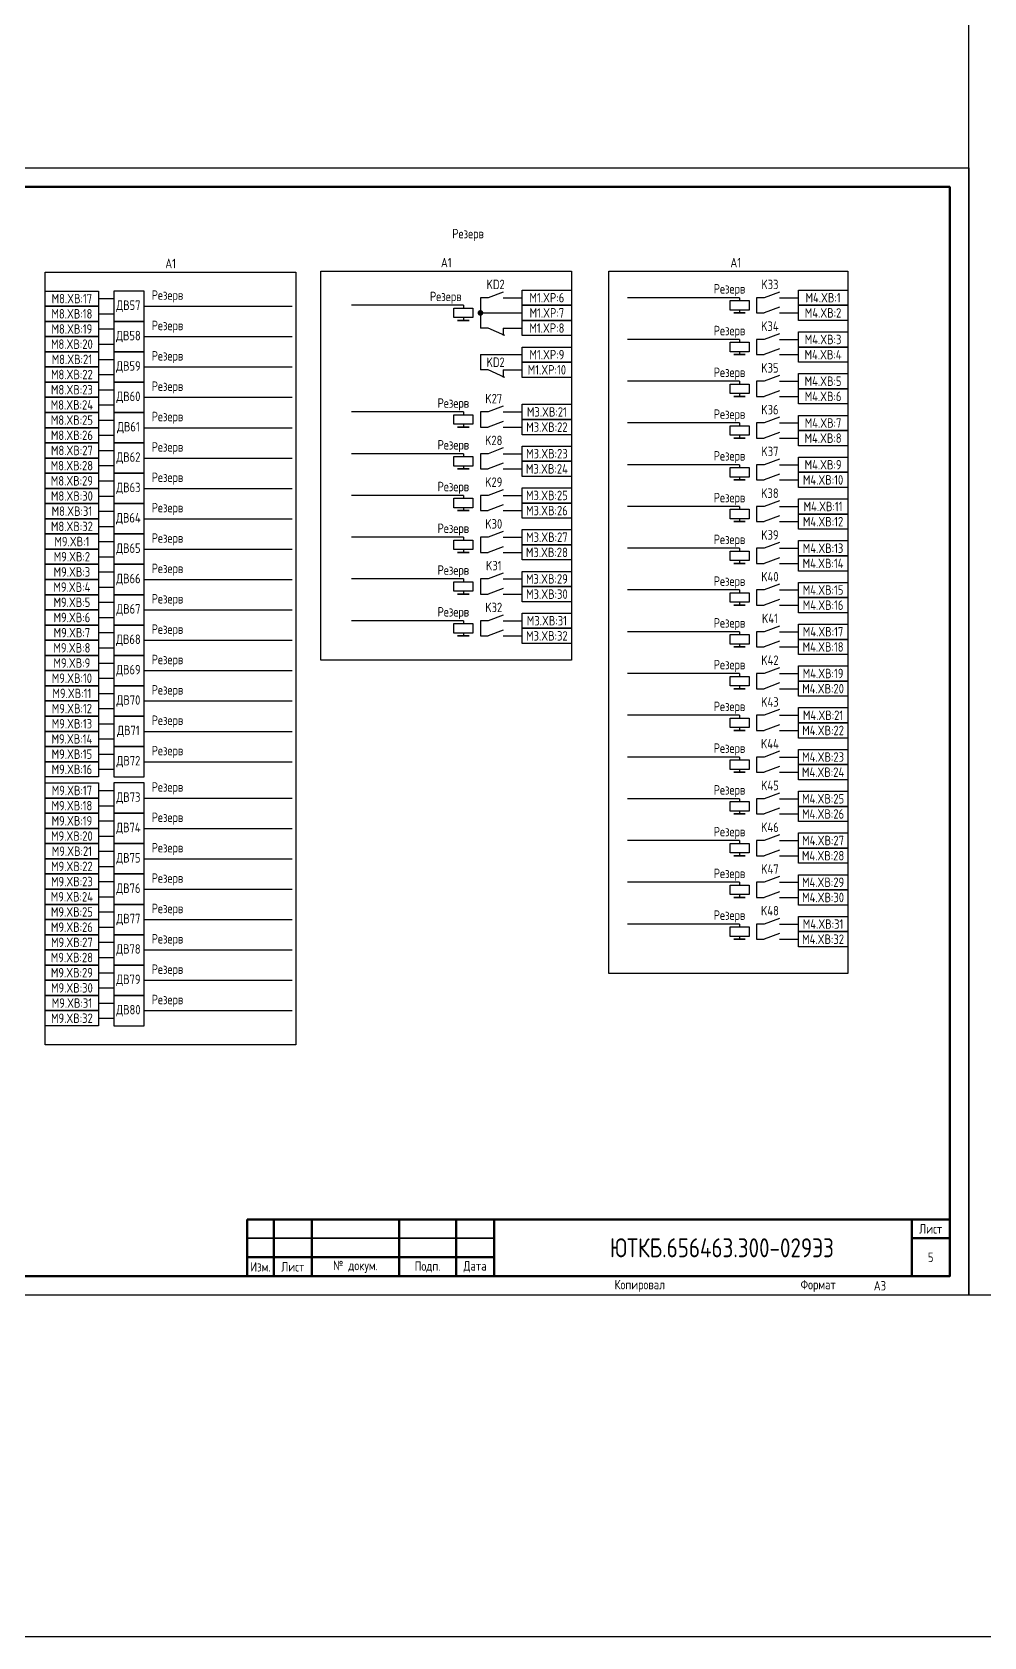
# Model space of a CAD drawing. Header units: millimetres. Extents: x -1117 to 3702, y -90 to 586.
# Drawn here: x 1853.4 to 2104, y -90 to 332.8 of the extents above; entities that cross this region are included whole.
import ezdxf

# ---------------------------------------------------------------- set-up
doc = ezdxf.new("R2010")
doc.units = ezdxf.units.MM
doc.styles.add('Gost_type_A', font='GOST_A.TTF')

# ---------------------------------------------------------------- blocks, each defined once
blk = doc.blocks.new('Формат_А3')
blk.add_lwpolyline([(-420, 297), (0, 297), (0, 0), (-420, 0)], close=True)
at = {"lineweight": 50}
blk.add_lwpolyline([(-400, 292), (-5, 292), (-5, 5), (-400, 5)], close=True, dxfattribs=at)
blk = doc.blocks.new('Штамп малый нижний')
at = {"lineweight": 50}
for points in [[(-185, 15), (-178, 15), (-178, 5), (-185, 5)], [(-178, 15), (-168, 15), (-168, 5), (-178, 5)], [(-168, 15), (-145, 15), (-145, 5), (-168, 5)], [(-145, 15), (-130, 15), (-130, 5), (-145, 5)], [(-130, 15), (-120, 15), (-120, 5), (-130, 5)], [(-120, 15), (-10, 15), (-10, 0), (-120, 0)], [(-10, 15), (0, 15), (0, 10), (-10, 10)], [(-10, 10), (0, 10), (0, 0), (-10, 0)], [(-185, 5), (-178, 5), (-178, 0), (-185, 0)], [(-178, 5), (-168, 5), (-168, 0), (-178, 0)], [(-168, 5), (-145, 5), (-145, 0), (-168, 0)], [(-145, 5), (-130, 5), (-130, 0), (-145, 0)], [(-130, 5), (-120, 5), (-120, 0), (-130, 0)]]:
    blk.add_lwpolyline(points, close=True, dxfattribs=at)
for points in [[(-185, 15), (-178, 15), (-178, 10), (-185, 10)], [(-178, 15), (-168, 15), (-168, 10), (-178, 10)], [(-168, 15), (-145, 15), (-145, 10), (-168, 10)], [(-145, 15), (-130, 15), (-130, 10), (-145, 10)], [(-130, 15), (-120, 15), (-120, 10), (-130, 10)], [(-185, 10), (-178, 10), (-178, 5), (-185, 5)], [(-178, 10), (-168, 10), (-168, 5), (-178, 5)], [(-168, 10), (-145, 10), (-145, 5), (-168, 5)], [(-145, 10), (-130, 10), (-130, 5), (-145, 5)], [(-130, 10), (-120, 10), (-120, 5), (-130, 5)]]:
    blk.add_lwpolyline(points, close=True)
at = {"char_height": 2.5, "style": 'Gost_type_A'}
for s, insert, width, attachment_point in [('Лист', (-5, 12.5), 10, 5), ('Изм.', (-181.5, 2.5), 7, 5), ('Лист', (-173, 2.5), 10, 5), ('№ докум.', (-156.5, 2.5), 23, 5), ('Подп.', (-137.5, 2.5), 15, 5), ('Дата', (-125, 2.5), 10, 5), ('Копировал', (-75, -2.53), 13.1202, 6), ('Формат', (-30, -2.53), 13.1202, 6)]:
    blk.add_mtext(s, dxfattribs=dict(at, insert=insert, width=width, attachment_point=attachment_point))
blk = doc.blocks.new('POINT')
at = {"const_width": 0.75}
blk.add_lwpolyline([(-0.375, 0, 1), (0.375, 0, 1)], format="xyb", close=True, dxfattribs=at)

msp = doc.modelspace()

# ---------------------------------------------------------------- linework, layer by layer
for p, q in [((1870.83, 262.56), (1874.83, 262.56)), ((2039.65, 262.8), (2010.15, 262.8)), ((2039.65, 262.8), (2039.65, 262.05)), ((1870.83, 258.56), (1874.83, 258.56)), ((1882.83, 260.56), (1921.83, 260.56)), ((1966.92, 260.8), (1937.42, 260.8)), ((1966.92, 260.8), (1966.92, 260.05)), ((2039.65, 259.55), (2039.65, 258.8)), ((1870.83, 254.56), (1874.83, 254.56)), ((1966.92, 257.55), (1966.92, 256.8)), ((1977.42, 254.8), (1977.42, 252.8)), ((1870.83, 250.56), (1874.83, 250.56)), ((1882.83, 252.56), (1921.83, 252.56)), ((2039.65, 251.8), (2010.15, 251.8)), ((2039.65, 251.8), (2039.65, 251.05)), ((1870.83, 246.56), (1874.83, 246.56)), ((1971.42, 247.8), (1971.42, 243.8)), ((2039.65, 248.55), (2039.65, 247.8)), ((1870.83, 242.56), (1874.83, 242.56)), ((1882.83, 244.56), (1921.83, 244.56)), ((1977.42, 243.8), (1977.42, 241.8)), ((1870.83, 238.56), (1874.83, 238.56)), ((2039.65, 240.8), (2010.15, 240.8)), ((2039.65, 240.8), (2039.65, 240.05)), ((2039.65, 237.55), (2039.65, 236.8)), ((1870.83, 234.56), (1874.83, 234.56)), ((1882.83, 236.56), (1921.83, 236.56)), ((1966.92, 232.71), (1937.42, 232.71)), ((1966.92, 232.71), (1966.92, 231.96)), ((1870.83, 230.56), (1874.83, 230.56)), ((1882.83, 228.56), (1921.83, 228.56)), ((1966.92, 229.46), (1966.92, 228.71)), ((2039.65, 229.8), (2010.15, 229.8)), ((2039.65, 229.8), (2039.65, 229.05)), ((1870.83, 226.56), (1874.83, 226.56)), ((2039.65, 226.55), (2039.65, 225.8)), ((1870.83, 222.56), (1874.83, 222.56)), ((1882.83, 220.56), (1921.83, 220.56)), ((1966.92, 221.71), (1937.42, 221.71)), ((1966.92, 221.71), (1966.92, 220.96)), ((1870.83, 218.56), (1874.83, 218.56)), ((1966.92, 218.46), (1966.92, 217.71)), ((2039.65, 218.8), (2010.15, 218.8)), ((2039.65, 218.8), (2039.65, 218.05)), ((1870.83, 214.56), (1874.83, 214.56)), ((1882.83, 212.56), (1921.83, 212.56)), ((2039.65, 215.55), (2039.65, 214.8)), ((1870.83, 210.56), (1874.83, 210.56)), ((1966.92, 210.71), (1937.42, 210.71)), ((1966.92, 210.71), (1966.92, 209.96)), ((1966.92, 207.46), (1966.92, 206.71)), ((2039.65, 207.8), (2010.15, 207.8)), ((2039.65, 207.8), (2039.65, 207.05)), ((1870.83, 206.56), (1874.83, 206.56)), ((1882.83, 204.56), (1921.83, 204.56)), ((2039.65, 204.55), (2039.65, 203.8)), ((1870.83, 202.56), (1874.83, 202.56)), ((1966.92, 199.71), (1937.42, 199.71)), ((1966.92, 199.71), (1966.92, 198.96)), ((1870.83, 198.56), (1874.83, 198.56)), ((1870.83, 194.56), (1874.83, 194.56)), ((1882.83, 196.56), (1921.83, 196.56)), ((1966.92, 196.46), (1966.92, 195.71)), ((2039.65, 196.8), (2010.15, 196.8)), ((2039.65, 196.8), (2039.65, 196.05)), ((1870.83, 190.56), (1874.83, 190.56)), ((2039.65, 193.55), (2039.65, 192.8)), ((1870.83, 186.56), (1874.83, 186.56)), ((1882.83, 188.56), (1921.83, 188.56)), ((1966.92, 188.71), (1937.42, 188.71)), ((1966.92, 188.71), (1966.92, 187.96)), ((1870.83, 182.56), (1874.83, 182.56)), ((1966.92, 185.46), (1966.92, 184.71)), ((2039.65, 185.8), (2010.15, 185.8)), ((2039.65, 185.8), (2039.65, 185.05)), ((2039.65, 182.55), (2039.65, 181.8)), ((1870.83, 178.56), (1874.83, 178.56)), ((1882.83, 180.56), (1921.83, 180.56)), ((1966.92, 177.71), (1937.42, 177.71)), ((1966.92, 177.71), (1966.92, 176.96)), ((1870.83, 174.56), (1874.83, 174.56)), ((1966.92, 174.46), (1966.92, 173.71)), ((2039.65, 174.8), (2010.15, 174.8)), ((2039.65, 174.8), (2039.65, 174.05)), ((1870.83, 170.56), (1874.83, 170.56)), ((1882.83, 172.56), (1921.83, 172.56)), ((2039.65, 171.55), (2039.65, 170.8)), ((1870.83, 166.56), (1874.83, 166.56)), ((1870.83, 162.56), (1874.83, 162.56)), ((1882.83, 164.56), (1921.83, 164.56)), ((2039.65, 163.8), (2010.15, 163.8)), ((2039.65, 163.8), (2039.65, 163.05)), ((1870.83, 158.56), (1874.83, 158.56)), ((1882.83, 156.56), (1921.83, 156.56)), ((2039.65, 160.55), (2039.65, 159.8)), ((1870.83, 154.56), (1874.83, 154.56)), ((2039.65, 152.8), (2010.15, 152.8)), ((2039.65, 152.8), (2039.65, 152.05)), ((1870.83, 150.56), (1874.83, 150.56)), ((1882.83, 148.56), (1921.83, 148.56)), ((2039.65, 149.55), (2039.65, 148.8)), ((1870.83, 146.56), (1874.83, 146.56)), ((1870.83, 142.56), (1874.83, 142.56)), ((1882.83, 140.56), (1921.83, 140.56)), ((2039.65, 141.8), (2010.15, 141.8)), ((2039.65, 141.8), (2039.65, 141.05)), ((1870.83, 138.56), (1874.83, 138.56)), ((2039.65, 138.55), (2039.65, 137.8)), ((1870.83, 132.98), (1874.83, 132.98)), ((1870.83, 128.98), (1874.83, 128.98)), ((1882.83, 130.98), (1921.83, 130.98)), ((2039.65, 130.8), (2010.15, 130.8)), ((2039.65, 130.8), (2039.65, 130.05)), ((2039.65, 127.55), (2039.65, 126.8)), ((1870.83, 124.98), (1874.83, 124.98)), ((1882.83, 122.98), (1921.83, 122.98)), ((1870.83, 120.98), (1874.83, 120.98)), ((2039.65, 119.8), (2010.15, 119.8)), ((2039.65, 119.8), (2039.65, 119.05)), ((1870.83, 116.98), (1874.83, 116.98)), ((1882.83, 114.98), (1921.83, 114.98)), ((2039.65, 116.55), (2039.65, 115.8)), ((1870.83, 112.98), (1874.83, 112.98)), ((1870.83, 108.98), (1874.83, 108.98)), ((1882.83, 106.98), (1921.83, 106.98)), ((2039.65, 108.8), (2010.15, 108.8)), ((2039.65, 108.8), (2039.65, 108.05)), ((1870.83, 104.98), (1874.83, 104.98)), ((2039.65, 105.55), (2039.65, 104.8)), ((1870.83, 100.98), (1874.83, 100.98)), ((1882.83, 98.98), (1921.83, 98.98)), ((2039.65, 97.8), (2010.15, 97.8)), ((2039.65, 97.8), (2039.65, 97.05)), ((1870.83, 96.98), (1874.83, 96.98)), ((2039.65, 94.55), (2039.65, 93.8)), ((1870.83, 92.98), (1874.83, 92.98)), ((1870.83, 88.98), (1874.83, 88.98)), ((1882.83, 90.98), (1921.83, 90.98)), ((1870.83, 84.98), (1874.83, 84.98)), ((1870.83, 80.98), (1874.83, 80.98)), ((1882.83, 82.98), (1921.83, 82.98)), ((1870.83, 76.98), (1874.83, 76.98)), ((1870.83, 72.98), (1874.83, 72.98)), ((1882.83, 74.98), (1921.83, 74.98))]:
    msp.add_line(p, q)
at = {"ltscale": 1.08}
for p, q in [((1973.42, 262.8), (1971.42, 262.8)), ((1971.42, 262.8), (1971.42, 254.8)), ((1977.42, 262.8), (1982.42, 262.8)), ((2046.15, 262.8), (2044.15, 262.8)), ((2044.15, 262.8), (2044.15, 258.8)), ((2050.15, 262.8), (2055.15, 262.8)), ((1971.42, 258.8), (1982.42, 258.8)), ((2044.15, 258.8), (2046.15, 258.8)), ((2050.15, 258.8), (2055.15, 258.8)), ((1973.42, 254.8), (1971.42, 254.8)), ((1977.42, 254.8), (1982.42, 254.8)), ((2046.15, 251.8), (2044.15, 251.8)), ((2044.15, 251.8), (2044.15, 247.8)), ((2050.15, 251.8), (2055.15, 251.8)), ((1971.42, 247.8), (1982.42, 247.8)), ((2044.15, 247.8), (2046.15, 247.8)), ((2050.15, 247.8), (2055.15, 247.8)), ((1973.42, 243.8), (1971.42, 243.8)), ((1977.42, 243.8), (1982.42, 243.8)), ((2046.15, 240.8), (2044.15, 240.8)), ((2044.15, 240.8), (2044.15, 236.8)), ((2044.15, 236.8), (2046.15, 236.8)), ((2050.15, 240.8), (2055.15, 240.8)), ((2050.15, 236.8), (2055.15, 236.8)), ((1973.42, 232.71), (1971.42, 232.71)), ((1971.42, 232.71), (1971.42, 228.71)), ((1977.42, 232.71), (1982.42, 232.71)), ((1971.42, 228.71), (1973.42, 228.71)), ((1977.42, 228.71), (1982.42, 228.71)), ((2046.15, 229.8), (2044.15, 229.8)), ((2044.15, 229.8), (2044.15, 225.8)), ((2050.15, 229.8), (2055.15, 229.8)), ((2044.15, 225.8), (2046.15, 225.8)), ((2050.15, 225.8), (2055.15, 225.8)), ((1973.42, 221.71), (1971.42, 221.71)), ((1971.42, 221.71), (1971.42, 217.71)), ((1977.42, 221.71), (1982.42, 221.71)), ((1971.42, 217.71), (1973.42, 217.71)), ((1977.42, 217.71), (1982.42, 217.71)), ((2046.15, 218.8), (2044.15, 218.8)), ((2044.15, 218.8), (2044.15, 214.8)), ((2050.15, 218.8), (2055.15, 218.8)), ((2044.15, 214.8), (2046.15, 214.8)), ((2050.15, 214.8), (2055.15, 214.8)), ((1973.42, 210.71), (1971.42, 210.71)), ((1971.42, 210.71), (1971.42, 206.71)), ((1977.42, 210.71), (1982.42, 210.71)), ((2046.15, 207.8), (2044.15, 207.8)), ((2044.15, 207.8), (2044.15, 203.8)), ((2050.15, 207.8), (2055.15, 207.8)), ((1971.42, 206.71), (1973.42, 206.71)), ((1977.42, 206.71), (1982.42, 206.71)), ((2044.15, 203.8), (2046.15, 203.8)), ((2050.15, 203.8), (2055.15, 203.8)), ((1973.42, 199.71), (1971.42, 199.71)), ((1971.42, 199.71), (1971.42, 195.71)), ((1977.42, 199.71), (1982.42, 199.71)), ((1971.42, 195.71), (1973.42, 195.71)), ((1977.42, 195.71), (1982.42, 195.71)), ((2046.15, 196.8), (2044.15, 196.8)), ((2044.15, 196.8), (2044.15, 192.8)), ((2050.15, 196.8), (2055.15, 196.8)), ((2044.15, 192.8), (2046.15, 192.8)), ((2050.15, 192.8), (2055.15, 192.8)), ((1973.42, 188.71), (1971.42, 188.71)), ((1971.42, 188.71), (1971.42, 184.71)), ((1977.42, 188.71), (1982.42, 188.71)), ((1971.42, 184.71), (1973.42, 184.71)), ((1977.42, 184.71), (1982.42, 184.71)), ((2046.15, 185.8), (2044.15, 185.8)), ((2044.15, 185.8), (2044.15, 181.8)), ((2044.15, 181.8), (2046.15, 181.8)), ((2050.15, 185.8), (2055.15, 185.8)), ((2050.15, 181.8), (2055.15, 181.8)), ((1973.42, 177.71), (1971.42, 177.71)), ((1971.42, 177.71), (1971.42, 173.71)), ((1977.42, 177.71), (1982.42, 177.71)), ((1971.42, 173.71), (1973.42, 173.71)), ((1977.42, 173.71), (1982.42, 173.71)), ((2046.15, 174.8), (2044.15, 174.8)), ((2044.15, 174.8), (2044.15, 170.8)), ((2050.15, 174.8), (2055.15, 174.8)), ((2044.15, 170.8), (2046.15, 170.8)), ((2050.15, 170.8), (2055.15, 170.8)), ((2046.15, 163.8), (2044.15, 163.8)), ((2044.15, 163.8), (2044.15, 159.8)), ((2050.15, 163.8), (2055.15, 163.8)), ((2044.15, 159.8), (2046.15, 159.8)), ((2050.15, 159.8), (2055.15, 159.8)), ((2046.15, 152.8), (2044.15, 152.8)), ((2044.15, 152.8), (2044.15, 148.8)), ((2050.15, 152.8), (2055.15, 152.8)), ((2044.15, 148.8), (2046.15, 148.8)), ((2050.15, 148.8), (2055.15, 148.8)), ((2046.15, 141.8), (2044.15, 141.8)), ((2044.15, 141.8), (2044.15, 137.8)), ((2050.15, 141.8), (2055.15, 141.8)), ((2044.15, 137.8), (2046.15, 137.8)), ((2050.15, 137.8), (2055.15, 137.8)), ((2046.15, 130.8), (2044.15, 130.8)), ((2044.15, 130.8), (2044.15, 126.8)), ((2050.15, 130.8), (2055.15, 130.8)), ((2044.15, 126.8), (2046.15, 126.8)), ((2050.15, 126.8), (2055.15, 126.8)), ((2046.15, 119.8), (2044.15, 119.8)), ((2044.15, 119.8), (2044.15, 115.8)), ((2050.15, 119.8), (2055.15, 119.8)), ((2044.15, 115.8), (2046.15, 115.8)), ((2050.15, 115.8), (2055.15, 115.8)), ((2046.15, 108.8), (2044.15, 108.8)), ((2044.15, 108.8), (2044.15, 104.8)), ((2050.15, 108.8), (2055.15, 108.8)), ((2044.15, 104.8), (2046.15, 104.8)), ((2050.15, 104.8), (2055.15, 104.8)), ((2046.15, 97.8), (2044.15, 97.8)), ((2044.15, 97.8), (2044.15, 93.8)), ((2050.15, 97.8), (2055.15, 97.8)), ((2044.15, 93.8), (2046.15, 93.8)), ((2050.15, 93.8), (2055.15, 93.8))]:
    msp.add_line(p, q, dxfattribs=at)
at = {"ltscale": 4.32}
for p, q in [((1977.42, 264.3), (1973.42, 262.8)), ((2050.15, 264.3), (2046.15, 262.8)), ((2050.15, 260.3), (2046.15, 258.8)), ((1977.81, 252.81), (1973.42, 254.8)), ((2050.15, 253.3), (2046.15, 251.8)), ((2050.15, 249.3), (2046.15, 247.8)), ((1977.81, 241.81), (1973.42, 243.8)), ((2050.15, 242.3), (2046.15, 240.8)), ((2050.15, 238.3), (2046.15, 236.8)), ((1977.42, 234.21), (1973.42, 232.71)), ((1977.42, 230.21), (1973.42, 228.71)), ((2050.15, 231.3), (2046.15, 229.8)), ((2050.15, 227.3), (2046.15, 225.8)), ((1977.42, 223.21), (1973.42, 221.71)), ((2050.15, 220.3), (2046.15, 218.8)), ((1977.42, 219.21), (1973.42, 217.71)), ((2050.15, 216.3), (2046.15, 214.8)), ((1977.42, 212.21), (1973.42, 210.71)), ((1977.42, 208.21), (1973.42, 206.71)), ((2050.15, 209.3), (2046.15, 207.8)), ((2050.15, 205.3), (2046.15, 203.8)), ((1977.42, 201.21), (1973.42, 199.71)), ((1977.42, 197.21), (1973.42, 195.71)), ((2050.15, 198.3), (2046.15, 196.8)), ((2050.15, 194.3), (2046.15, 192.8)), ((1977.42, 190.21), (1973.42, 188.71)), ((1977.42, 186.21), (1973.42, 184.71)), ((2050.15, 187.3), (2046.15, 185.8)), ((2050.15, 183.3), (2046.15, 181.8)), ((1977.42, 179.21), (1973.42, 177.71)), ((1977.42, 175.21), (1973.42, 173.71)), ((2050.15, 176.3), (2046.15, 174.8)), ((2050.15, 172.3), (2046.15, 170.8)), ((2050.15, 165.3), (2046.15, 163.8)), ((2050.15, 161.3), (2046.15, 159.8)), ((2050.15, 154.3), (2046.15, 152.8)), ((2050.15, 150.3), (2046.15, 148.8)), ((2050.15, 143.3), (2046.15, 141.8)), ((2050.15, 139.3), (2046.15, 137.8)), ((2050.15, 132.3), (2046.15, 130.8)), ((2050.15, 128.3), (2046.15, 126.8)), ((2050.15, 121.3), (2046.15, 119.8)), ((2050.15, 117.3), (2046.15, 115.8)), ((2050.15, 110.3), (2046.15, 108.8)), ((2050.15, 106.3), (2046.15, 104.8)), ((2050.15, 99.3), (2046.15, 97.8)), ((2050.15, 95.3), (2046.15, 93.8))]:
    msp.add_line(p, q, dxfattribs=at)
for points in [[(-1117.42, 586), (3701.92, 586), (3701.92, -90), (-1117.42, -90)], [(2397, 420), (2397, 0), (2100, 0), (2100, 420)], [(1856.83, 269.56), (1922.83, 269.56), (1922.83, 65.95), (1856.83, 65.95)], [(1929.42, 269.8), (1995.42, 269.8), (1995.42, 167.34), (1929.42, 167.34)], [(2005.22, 269.8), (2068.15, 269.8), (2068.15, 84.8), (2005.22, 84.8)], [(1856.83, 264.56), (1870.83, 264.56), (1870.83, 260.56), (1856.83, 260.56)], [(1982.42, 264.8), (1995.42, 264.8), (1995.42, 260.8), (1982.42, 260.8)], [(2055.15, 264.8), (2068.15, 264.8), (2068.15, 260.8), (2055.15, 260.8)], [(1856.83, 260.56), (1870.83, 260.56), (1870.83, 256.56), (1856.83, 256.56)], [(1969.42, 260.05), (1969.42, 257.55), (1964.42, 257.55), (1964.42, 260.05)], [(1982.42, 260.8), (1995.42, 260.8), (1995.42, 256.8), (1982.42, 256.8)], [(2042.15, 262.05), (2042.15, 259.55), (2037.15, 259.55), (2037.15, 262.05)], [(2041.15, 258.8), (2038.15, 258.8)], [(2055.15, 260.8), (2068.15, 260.8), (2068.15, 256.8), (2055.15, 256.8)], [(1856.83, 256.56), (1870.83, 256.56), (1870.83, 252.56), (1856.83, 252.56)], [(1968.42, 256.8), (1965.42, 256.8)], [(1982.42, 256.8), (1995.42, 256.8), (1995.42, 252.8), (1982.42, 252.8)], [(2055.15, 253.8), (2068.15, 253.8), (2068.15, 249.8), (2055.15, 249.8)], [(1856.83, 252.56), (1870.83, 252.56), (1870.83, 248.56), (1856.83, 248.56)], [(1982.42, 249.8), (1995.42, 249.8), (1995.42, 245.8), (1982.42, 245.8)], [(2042.15, 251.05), (2042.15, 248.55), (2037.15, 248.55), (2037.15, 251.05)], [(2055.15, 249.8), (2068.15, 249.8), (2068.15, 245.8), (2055.15, 245.8)], [(1856.83, 248.56), (1870.83, 248.56), (1870.83, 244.56), (1856.83, 244.56)], [(1982.42, 245.8), (1995.42, 245.8), (1995.42, 241.8), (1982.42, 241.8)], [(2041.15, 247.8), (2038.15, 247.8)], [(1856.83, 244.56), (1870.83, 244.56), (1870.83, 240.56), (1856.83, 240.56)], [(2055.15, 242.8), (2068.15, 242.8), (2068.15, 238.8), (2055.15, 238.8)], [(1856.83, 240.56), (1870.83, 240.56), (1870.83, 236.56), (1856.83, 236.56)], [(2042.15, 240.05), (2042.15, 237.55), (2037.15, 237.55), (2037.15, 240.05)], [(2041.15, 236.8), (2038.15, 236.8)], [(2055.15, 238.8), (2068.15, 238.8), (2068.15, 234.8), (2055.15, 234.8)], [(1856.83, 236.56), (1870.83, 236.56), (1870.83, 232.56), (1856.83, 232.56)], [(1856.83, 232.56), (1870.83, 232.56), (1870.83, 228.56), (1856.83, 228.56)], [(1982.42, 234.71), (1995.42, 234.71), (1995.42, 230.71), (1982.42, 230.71)], [(1856.83, 228.56), (1870.83, 228.56), (1870.83, 224.56), (1856.83, 224.56)], [(1969.42, 231.96), (1969.42, 229.46), (1964.42, 229.46), (1964.42, 231.96)], [(1968.42, 228.71), (1965.42, 228.71)], [(1982.42, 230.71), (1995.42, 230.71), (1995.42, 226.71), (1982.42, 226.71)], [(2042.15, 229.05), (2042.15, 226.55), (2037.15, 226.55), (2037.15, 229.05)], [(2055.15, 231.8), (2068.15, 231.8), (2068.15, 227.8), (2055.15, 227.8)], [(1856.83, 224.56), (1870.83, 224.56), (1870.83, 220.56), (1856.83, 220.56)], [(2041.15, 225.8), (2038.15, 225.8)], [(2055.15, 227.8), (2068.15, 227.8), (2068.15, 223.8), (2055.15, 223.8)], [(1856.83, 220.56), (1870.83, 220.56), (1870.83, 216.56), (1856.83, 216.56)], [(1969.42, 220.96), (1969.42, 218.46), (1964.42, 218.46), (1964.42, 220.96)], [(1982.42, 223.71), (1995.42, 223.71), (1995.42, 219.71), (1982.42, 219.71)], [(2055.15, 220.8), (2068.15, 220.8), (2068.15, 216.8), (2055.15, 216.8)], [(1856.83, 216.56), (1870.83, 216.56), (1870.83, 212.56), (1856.83, 212.56)], [(1968.42, 217.71), (1965.42, 217.71)], [(1982.42, 219.71), (1995.42, 219.71), (1995.42, 215.71), (1982.42, 215.71)], [(2042.15, 218.05), (2042.15, 215.55), (2037.15, 215.55), (2037.15, 218.05)], [(2055.15, 216.8), (2068.15, 216.8), (2068.15, 212.8), (2055.15, 212.8)], [(1856.83, 212.56), (1870.83, 212.56), (1870.83, 208.56), (1856.83, 208.56)], [(1982.42, 212.71), (1995.42, 212.71), (1995.42, 208.71), (1982.42, 208.71)], [(2041.15, 214.8), (2038.15, 214.8)], [(1856.83, 208.56), (1870.83, 208.56), (1870.83, 204.56), (1856.83, 204.56)], [(1969.42, 209.96), (1969.42, 207.46), (1964.42, 207.46), (1964.42, 209.96)], [(1982.42, 208.71), (1995.42, 208.71), (1995.42, 204.71), (1982.42, 204.71)], [(2055.15, 209.8), (2068.15, 209.8), (2068.15, 205.8), (2055.15, 205.8)], [(1856.83, 204.56), (1870.83, 204.56), (1870.83, 200.56), (1856.83, 200.56)], [(1968.42, 206.71), (1965.42, 206.71)], [(2042.15, 207.05), (2042.15, 204.55), (2037.15, 204.55), (2037.15, 207.05)], [(2041.15, 203.8), (2038.15, 203.8)], [(2055.15, 205.8), (2068.15, 205.8), (2068.15, 201.8), (2055.15, 201.8)], [(1856.83, 200.56), (1870.83, 200.56), (1870.83, 196.56), (1856.83, 196.56)], [(1969.42, 198.96), (1969.42, 196.46), (1964.42, 196.46), (1964.42, 198.96)], [(1982.42, 201.71), (1995.42, 201.71), (1995.42, 197.71), (1982.42, 197.71)], [(2055.15, 198.8), (2068.15, 198.8), (2068.15, 194.8), (2055.15, 194.8)], [(1856.83, 196.56), (1870.83, 196.56), (1870.83, 192.56), (1856.83, 192.56)], [(1968.42, 195.71), (1965.42, 195.71)], [(1982.42, 197.71), (1995.42, 197.71), (1995.42, 193.71), (1982.42, 193.71)], [(2042.15, 196.05), (2042.15, 193.55), (2037.15, 193.55), (2037.15, 196.05)], [(2055.15, 194.8), (2068.15, 194.8), (2068.15, 190.8), (2055.15, 190.8)], [(1856.83, 192.56), (1870.83, 192.56), (1870.83, 188.56), (1856.83, 188.56)], [(1982.42, 190.71), (1995.42, 190.71), (1995.42, 186.71), (1982.42, 186.71)], [(2041.15, 192.8), (2038.15, 192.8)], [(1856.83, 188.56), (1870.83, 188.56), (1870.83, 184.56), (1856.83, 184.56)], [(1969.42, 187.96), (1969.42, 185.46), (1964.42, 185.46), (1964.42, 187.96)], [(1982.42, 186.71), (1995.42, 186.71), (1995.42, 182.71), (1982.42, 182.71)], [(2055.15, 187.8), (2068.15, 187.8), (2068.15, 183.8), (2055.15, 183.8)], [(1856.83, 184.56), (1870.83, 184.56), (1870.83, 180.56), (1856.83, 180.56)], [(1968.42, 184.71), (1965.42, 184.71)], [(2042.15, 185.05), (2042.15, 182.55), (2037.15, 182.55), (2037.15, 185.05)], [(2041.15, 181.8), (2038.15, 181.8)], [(2055.15, 183.8), (2068.15, 183.8), (2068.15, 179.8), (2055.15, 179.8)], [(1856.83, 180.56), (1870.83, 180.56), (1870.83, 176.56), (1856.83, 176.56)], [(1982.42, 179.71), (1995.42, 179.71), (1995.42, 175.71), (1982.42, 175.71)], [(1856.83, 176.56), (1870.83, 176.56), (1870.83, 172.56), (1856.83, 172.56)], [(1969.42, 176.96), (1969.42, 174.46), (1964.42, 174.46), (1964.42, 176.96)], [(1968.42, 173.71), (1965.42, 173.71)], [(1982.42, 175.71), (1995.42, 175.71), (1995.42, 171.71), (1982.42, 171.71)], [(2042.15, 174.05), (2042.15, 171.55), (2037.15, 171.55), (2037.15, 174.05)], [(2055.15, 176.8), (2068.15, 176.8), (2068.15, 172.8), (2055.15, 172.8)], [(1856.83, 172.56), (1870.83, 172.56), (1870.83, 168.56), (1856.83, 168.56)], [(2041.15, 170.8), (2038.15, 170.8)], [(2055.15, 172.8), (2068.15, 172.8), (2068.15, 168.8), (2055.15, 168.8)], [(1856.83, 168.56), (1870.83, 168.56), (1870.83, 164.56), (1856.83, 164.56)], [(2055.15, 165.8), (2068.15, 165.8), (2068.15, 161.8), (2055.15, 161.8)], [(1856.83, 164.56), (1870.83, 164.56), (1870.83, 160.56), (1856.83, 160.56)], [(2042.15, 163.05), (2042.15, 160.55), (2037.15, 160.55), (2037.15, 163.05)], [(2055.15, 161.8), (2068.15, 161.8), (2068.15, 157.8), (2055.15, 157.8)], [(1856.83, 160.56), (1870.83, 160.56), (1870.83, 156.56), (1856.83, 156.56)], [(1856.83, 156.56), (1870.83, 156.56), (1870.83, 152.56), (1856.83, 152.56)], [(2041.15, 159.8), (2038.15, 159.8)], [(1856.83, 152.56), (1870.83, 152.56), (1870.83, 148.56), (1856.83, 148.56)], [(2055.15, 154.8), (2068.15, 154.8), (2068.15, 150.8), (2055.15, 150.8)], [(1856.83, 148.56), (1870.83, 148.56), (1870.83, 144.56), (1856.83, 144.56)], [(2042.15, 152.05), (2042.15, 149.55), (2037.15, 149.55), (2037.15, 152.05)], [(2041.15, 148.8), (2038.15, 148.8)], [(2055.15, 150.8), (2068.15, 150.8), (2068.15, 146.8), (2055.15, 146.8)], [(1856.83, 144.56), (1870.83, 144.56), (1870.83, 140.56), (1856.83, 140.56)], [(2055.15, 143.8), (2068.15, 143.8), (2068.15, 139.8), (2055.15, 139.8)], [(1856.83, 140.56), (1870.83, 140.56), (1870.83, 136.56), (1856.83, 136.56)], [(2042.15, 141.05), (2042.15, 138.55), (2037.15, 138.55), (2037.15, 141.05)], [(2055.15, 139.8), (2068.15, 139.8), (2068.15, 135.8), (2055.15, 135.8)], [(2041.15, 137.8), (2038.15, 137.8)], [(1856.83, 134.98), (1870.83, 134.98), (1870.83, 130.98), (1856.83, 130.98)], [(2055.15, 132.8), (2068.15, 132.8), (2068.15, 128.8), (2055.15, 128.8)], [(1856.83, 130.98), (1870.83, 130.98), (1870.83, 126.98), (1856.83, 126.98)], [(1856.83, 126.98), (1870.83, 126.98), (1870.83, 122.98), (1856.83, 122.98)], [(2042.15, 130.05), (2042.15, 127.55), (2037.15, 127.55), (2037.15, 130.05)], [(2055.15, 128.8), (2068.15, 128.8), (2068.15, 124.8), (2055.15, 124.8)], [(1856.83, 122.98), (1870.83, 122.98), (1870.83, 118.98), (1856.83, 118.98)], [(2041.15, 126.8), (2038.15, 126.8)], [(1856.83, 118.98), (1870.83, 118.98), (1870.83, 114.98), (1856.83, 114.98)], [(2042.15, 119.05), (2042.15, 116.55), (2037.15, 116.55), (2037.15, 119.05)], [(2055.15, 121.8), (2068.15, 121.8), (2068.15, 117.8), (2055.15, 117.8)], [(1856.83, 114.98), (1870.83, 114.98), (1870.83, 110.98), (1856.83, 110.98)], [(2041.15, 115.8), (2038.15, 115.8)], [(2055.15, 117.8), (2068.15, 117.8), (2068.15, 113.8), (2055.15, 113.8)], [(1856.83, 110.98), (1870.83, 110.98), (1870.83, 106.98), (1856.83, 106.98)], [(2055.15, 110.8), (2068.15, 110.8), (2068.15, 106.8), (2055.15, 106.8)], [(1856.83, 106.98), (1870.83, 106.98), (1870.83, 102.98), (1856.83, 102.98)], [(2042.15, 108.05), (2042.15, 105.55), (2037.15, 105.55), (2037.15, 108.05)], [(2055.15, 106.8), (2068.15, 106.8), (2068.15, 102.8), (2055.15, 102.8)], [(1856.83, 102.98), (1870.83, 102.98), (1870.83, 98.98), (1856.83, 98.98)], [(2041.15, 104.8), (2038.15, 104.8)], [(1856.83, 98.98), (1870.83, 98.98), (1870.83, 94.98), (1856.83, 94.98)], [(2055.15, 99.8), (2068.15, 99.8), (2068.15, 95.8), (2055.15, 95.8)], [(1856.83, 94.98), (1870.83, 94.98), (1870.83, 90.98), (1856.83, 90.98)], [(2042.15, 97.05), (2042.15, 94.55), (2037.15, 94.55), (2037.15, 97.05)], [(2041.15, 93.8), (2038.15, 93.8)], [(2055.15, 95.8), (2068.15, 95.8), (2068.15, 91.8), (2055.15, 91.8)], [(1856.83, 90.98), (1870.83, 90.98), (1870.83, 86.98), (1856.83, 86.98)], [(1856.83, 86.98), (1870.83, 86.98), (1870.83, 82.98), (1856.83, 82.98)], [(1856.83, 82.98), (1870.83, 82.98), (1870.83, 78.98), (1856.83, 78.98)], [(1856.83, 78.98), (1870.83, 78.98), (1870.83, 74.98), (1856.83, 74.98)], [(1856.83, 74.98), (1870.83, 74.98), (1870.83, 70.98), (1856.83, 70.98)]]:
    msp.add_lwpolyline(points, close=True)
at = {"ltscale": 4}
for points in [[(1874.83, 256.56), (1882.83, 256.56), (1882.83, 264.56), (1874.83, 264.56)], [(1874.83, 248.56), (1882.83, 248.56), (1882.83, 256.56), (1874.83, 256.56)], [(1874.83, 240.56), (1882.83, 240.56), (1882.83, 248.56), (1874.83, 248.56)], [(1874.83, 232.56), (1882.83, 232.56), (1882.83, 240.56), (1874.83, 240.56)], [(1874.83, 224.56), (1882.83, 224.56), (1882.83, 232.56), (1874.83, 232.56)], [(1874.83, 216.56), (1882.83, 216.56), (1882.83, 224.56), (1874.83, 224.56)], [(1874.83, 208.56), (1882.83, 208.56), (1882.83, 216.56), (1874.83, 216.56)], [(1874.83, 200.56), (1882.83, 200.56), (1882.83, 208.56), (1874.83, 208.56)], [(1874.83, 192.56), (1882.83, 192.56), (1882.83, 200.56), (1874.83, 200.56)], [(1874.83, 184.56), (1882.83, 184.56), (1882.83, 192.56), (1874.83, 192.56)], [(1874.83, 176.56), (1882.83, 176.56), (1882.83, 184.56), (1874.83, 184.56)], [(1874.83, 168.56), (1882.83, 168.56), (1882.83, 176.56), (1874.83, 176.56)], [(1874.83, 160.56), (1882.83, 160.56), (1882.83, 168.56), (1874.83, 168.56)], [(1874.83, 152.56), (1882.83, 152.56), (1882.83, 160.56), (1874.83, 160.56)], [(1874.83, 144.56), (1882.83, 144.56), (1882.83, 152.56), (1874.83, 152.56)], [(1874.83, 136.56), (1882.83, 136.56), (1882.83, 144.56), (1874.83, 144.56)], [(1874.83, 126.98), (1882.83, 126.98), (1882.83, 134.98), (1874.83, 134.98)], [(1874.83, 118.98), (1882.83, 118.98), (1882.83, 126.98), (1874.83, 126.98)], [(1874.83, 110.98), (1882.83, 110.98), (1882.83, 118.98), (1874.83, 118.98)], [(1874.83, 102.98), (1882.83, 102.98), (1882.83, 110.98), (1874.83, 110.98)], [(1874.83, 94.98), (1882.83, 94.98), (1882.83, 102.98), (1874.83, 102.98)], [(1874.83, 86.98), (1882.83, 86.98), (1882.83, 94.98), (1874.83, 94.98)], [(1874.83, 78.98), (1882.83, 78.98), (1882.83, 86.98), (1874.83, 86.98)], [(1874.83, 70.98), (1882.83, 70.98), (1882.83, 78.98), (1874.83, 78.98)]]:
    msp.add_lwpolyline(points, close=True, dxfattribs=at)

# ---------------------------------------------------------------- block references
at = {"color": 1}
for name, p in [('Формат_А3', (2100, 0)), ('Штамп малый нижний', (2095, 5))]:
    msp.add_blockref(name, p, dxfattribs=at)
msp.add_blockref('POINT', (1971.42, 258.8))

# ---------------------------------------------------------------- texts
at = {"lineweight": 25, "insert": (1968.15, 279.33), "char_height": 2.5, "width": 395, "attachment_point": 5, "line_spacing_factor": 0.9, "style": 'Gost_type_A'}
msp.add_mtext('Резерв', dxfattribs=at)
at = {"char_height": 2.5, "style": 'Gost_type_A'}
for s, insert, width, attachment_point, line_spacing_factor in [('A1', (1889.83, 270.56), 66, 8, 0.9), ('A1', (1962.42, 270.8), 66, 8, 0.9), ('A1', (2038.65, 270.8), 59, 8, 0.9), ('Резерв', (1966.42, 262.8), 37, 6, 0.8)]:
    msp.add_mtext(s, dxfattribs=dict(at, insert=insert, width=width, attachment_point=attachment_point, line_spacing_factor=line_spacing_factor))
at = {"style": 'Gost_type_A'}
for s, insert, char_height, width, attachment_point in [('KD2', (1975.42, 266.3), 2.5, 8, 5), ('Резерв', (2041.15, 264.8), 2.5, 35.9386, 6), ('K33', (2047.65, 266.3), 2.5, 5, 5), ('M8.XВ:17', (1863.83, 262.56), 2.5, 14, 5), ('Резерв', (1884.83, 261.56), 2.5, 33.0751, 7), ('M1.XP:6', (1988.92, 262.8), 2.5, 13, 5), ('M4.XВ:1', (2061.65, 262.8), 2.5, 13, 5), ('M8.XВ:18', (1863.83, 258.56), 2.5, 14, 5), ('ДВ57', (1878.71, 260.56), 2.5, 7.7588, 5), ('M1.XP:7', (1988.92, 258.8), 2.5, 13, 5), ('M4.XВ:2', (2061.65, 258.8), 2.5, 13, 5), ('M8.XВ:19', (1863.83, 254.56), 2.5, 14, 5), ('ДВ58', (1878.71, 252.56), 2.5, 7.7588, 5), ('Резерв', (1884.83, 253.56), 2.5, 33.0751, 7), ('M1.XP:8', (1988.92, 254.8), 2.5, 13, 5), ('Резерв', (2041.15, 253.8), 2.5, 35.9386, 6), ('K34', (2047.65, 255.3), 2.5, 5, 5), ('M8.XВ:20', (1863.83, 250.56), 2.5, 14, 5), ('M4.XВ:3', (2061.65, 251.8), 2.5, 13, 5), ('M8.XВ:21', (1863.83, 246.56), 2.5, 14, 5), ('ДВ59', (1878.71, 244.56), 2.5, 7.7588, 5), ('Резерв', (1884.83, 245.56), 2.5, 33.0751, 7), ('KD2', (1975.42, 245.8), 2.5, 8, 5), ('M1.XP:9', (1988.92, 247.8), 2.5, 13, 5), ('K35', (2047.65, 244.3), 2.5, 5, 5), ('M4.XВ:4', (2061.65, 247.8), 2.5, 13, 5), ('M8.XВ:22', (1863.83, 242.56), 2.5, 14, 5), ('M1.XP:10', (1988.92, 243.8), 2.5, 13, 5), ('Резерв', (2041.15, 242.8), 2.5, 36.2681, 6), ('M4.XВ:5', (2061.65, 240.8), 2.5, 13, 5), ('M8.XВ:23', (1863.83, 238.56), 2.5, 14, 5), ('ДВ60', (1878.71, 236.56), 2.5, 7.7588, 5), ('Резерв', (1884.83, 237.56), 2.5, 33.0751, 7), ('K27', (1974.92, 236.21), 2.5, 5, 5), ('M4.XВ:6', (2061.65, 236.8), 2.5, 13, 5), ('M8.XВ:24', (1863.83, 234.56), 2.5, 14, 5), ('Резерв', (1884.83, 229.56), 2.5, 33.0751, 7), ('Резерв', (1968.42, 234.71), 2.5, 31.0015, 6), ('M3.XВ:21', (1988.92, 232.71), 2.5, 13, 5), ('Резерв', (2041.15, 231.8), 2.5, 34.6824, 6), ('K36', (2047.65, 233.3), 2.5, 4.3434, 5), ('M8.XВ:25', (1863.83, 230.56), 2.5, 14, 5), ('ДВ61', (1878.71, 228.56), 2.5, 7.7588, 5), ('M3.XВ:22', (1988.92, 228.71), 2.5, 13, 5), ('M4.XВ:7', (2061.65, 229.8), 2.5, 13, 5), ('M8.XВ:26', (1863.83, 226.56), 2.5, 14, 5), ('Резерв', (1884.83, 221.56), 2.5, 33.0751, 7), ('Резерв', (1968.42, 223.71), 2.5, 35.9386, 6), ('K28', (1974.92, 225.21), 2.5, 5, 5), ('M4.XВ:8', (2061.65, 225.8), 2.5, 13, 5), ('M8.XВ:27', (1863.83, 222.56), 2.5, 14, 5), ('ДВ62', (1878.71, 220.56), 2.5, 7.7588, 5), ('M3.XВ:23', (1988.92, 221.71), 2.5, 13, 5), ('Резерв', (2041.15, 220.8), 2.5, 31.0015, 6), ('K37', (2047.65, 222.3), 2.5, 5, 5), ('M4.XВ:9', (2061.65, 218.8), 2.5, 13, 5), ('M8.XВ:28', (1863.83, 218.56), 2.5, 14, 5), ('M8.XВ:29', (1863.83, 214.56), 2.5, 14, 5), ('Резерв', (1884.83, 213.56), 2.5, 33.0751, 7), ('M3.XВ:24', (1988.92, 217.71), 2.5, 13, 5), ('M4.XВ:10', (2061.65, 214.8), 2.5, 13, 5), ('M8.XВ:30', (1863.83, 210.56), 2.5, 14, 5), ('ДВ63', (1878.71, 212.56), 2.5, 7.7588, 5), ('Резерв', (1968.42, 212.71), 2.5, 35.9385, 6), ('K29', (1974.92, 214.21), 2.5, 5, 5), ('M3.XВ:25', (1988.92, 210.71), 2.5, 13, 5), ('Резерв', (2041.15, 209.8), 2.5, 31.0015, 6), ('K38', (2047.65, 211.3), 2.5, 5, 5), ('M8.XВ:31', (1863.83, 206.56), 2.5, 14, 5), ('Резерв', (1884.83, 205.56), 2.5, 33.0751, 7), ('M3.XВ:26', (1988.92, 206.71), 2.5, 13, 5), ('M4.XВ:11', (2061.65, 207.8), 2.5, 13, 5), ('M8.XВ:32', (1863.83, 202.56), 2.5, 14, 5), ('ДВ64', (1878.71, 204.56), 2.5, 7.7588, 5), ('Резерв', (1968.42, 201.71), 2.5, 31.0015, 6), ('K30', (1974.92, 203.21), 2.5, 5, 5), ('M4.XВ:12', (2061.65, 203.8), 2.5, 13, 5), ('M9.XВ:1', (1863.83, 198.56), 2.5, 14, 5), ('Резерв', (1884.83, 197.56), 2.5, 33.0751, 7), ('M3.XВ:27', (1988.92, 199.71), 2.5, 13, 5), ('Резерв', (2041.15, 198.8), 2.5, 31.0015, 6), ('K39', (2047.65, 200.3), 2.5, 5, 5), ('M9.XВ:2', (1863.83, 194.56), 2.5, 14, 5), ('ДВ65', (1878.71, 196.56), 2.5, 7.7588, 5), ('M3.XВ:28', (1988.92, 195.71), 2.5, 13, 5), ('M4.XВ:13', (2061.65, 196.8), 2.5, 13, 5), ('M9.XВ:3', (1863.83, 190.56), 2.5, 14, 5), ('Резерв', (1884.83, 189.56), 2.5, 33.0751, 7), ('Резерв', (1968.42, 190.71), 2.5, 31.0015, 6), ('K31', (1974.92, 192.21), 2.5, 5, 5), ('K40', (2047.65, 189.3), 2.5, 5, 5), ('M4.XВ:14', (2061.65, 192.8), 2.5, 13, 5), ('M9.XВ:4', (1863.83, 186.56), 2.5, 14, 5), ('ДВ66', (1878.71, 188.56), 2.5, 7.7588, 5), ('M3.XВ:29', (1988.92, 188.71), 2.5, 13, 5), ('Резерв', (2041.15, 187.8), 2.5, 31.0015, 6), ('M4.XВ:15', (2061.65, 185.8), 2.5, 13, 5), ('M9.XВ:5', (1863.83, 182.56), 2.5, 14, 5), ('ДВ67', (1878.71, 180.56), 2.5, 7.7588, 5), ('Резерв', (1884.83, 181.56), 2.5, 33.0751, 7), ('K32', (1974.92, 181.21), 2.5, 5, 5), ('M3.XВ:30', (1988.92, 184.71), 2.5, 13, 5), ('M4.XВ:16', (2061.65, 181.8), 2.5, 13, 5), ('M9.XВ:6', (1863.83, 178.56), 2.5, 14, 5), ('Резерв', (1968.42, 179.71), 2.5, 31.0015, 6), ('M3.XВ:31', (1988.92, 177.71), 2.5, 13, 5), ('Резерв', (2041.15, 176.8), 2.5, 35.9386, 6), ('K41', (2047.65, 178.3), 2.5, 5, 5), ('M9.XВ:7', (1863.83, 174.56), 2.5, 14, 5), ('ДВ68', (1878.71, 172.56), 2.5, 7.7588, 5), ('Резерв', (1884.83, 173.56), 2.5, 33.0751, 7), ('M3.XВ:32', (1988.92, 173.71), 2.5, 13, 5), ('M4.XВ:17', (2061.65, 174.8), 2.5, 13, 5), ('M9.XВ:8', (1863.83, 170.56), 2.5, 14, 5), ('M4.XВ:18', (2061.65, 170.8), 2.5, 13, 5), ('M9.XВ:9', (1863.83, 166.56), 2.5, 14, 5), ('ДВ69', (1878.71, 164.56), 2.5, 7.7588, 5), ('Резерв', (1884.83, 165.56), 2.5, 33.0751, 7), ('Резерв', (2041.15, 165.8), 2.5, 35.9386, 6), ('K42', (2047.65, 167.3), 2.5, 5, 5), ('M4.XВ:19', (2061.65, 163.8), 2.5, 13, 5), ('M9.XВ:10', (1863.83, 162.56), 2.5, 14, 5), ('Резерв', (1884.83, 157.56), 2.5, 33.0751, 7), ('M4.XВ:20', (2061.65, 159.8), 2.5, 13, 5), ('M9.XВ:11', (1863.83, 158.56), 2.5, 14, 5), ('ДВ70', (1878.71, 156.56), 2.5, 7.7588, 5), ('K43', (2047.65, 156.3), 2.5, 5, 5), ('M9.XВ:12', (1863.83, 154.56), 2.5, 14, 5), ('Резерв', (1884.83, 149.56), 2.5, 33.0751, 7), ('Резерв', (2041.15, 154.8), 2.5, 31.0015, 6), ('M4.XВ:21', (2061.65, 152.8), 2.5, 13, 5), ('M9.XВ:13', (1863.83, 150.56), 2.5, 14, 5), ('ДВ71', (1878.71, 148.56), 2.5, 7.7588, 5), ('M4.XВ:22', (2061.65, 148.8), 2.5, 13, 5), ('M9.XВ:14', (1863.83, 146.56), 2.5, 14, 5), ('M9.XВ:15', (1863.83, 142.56), 2.5, 14, 5), ('Резерв', (1884.83, 141.56), 2.5, 33.0751, 7), ('Резерв', (2041.15, 143.8), 2.5, 35.9386, 6), ('K44', (2047.65, 145.3), 2.5, 5, 5), ('M9.XВ:16', (1863.83, 138.56), 2.5, 14, 5), ('ДВ72', (1878.71, 140.56), 2.5, 7.7588, 5), ('M4.XВ:23', (2061.65, 141.8), 2.5, 13, 5), ('K45', (2047.65, 134.3), 2.5, 5, 5), ('M4.XВ:24', (2061.65, 137.8), 2.5, 13, 5), ('M9.XВ:17', (1863.83, 132.98), 2.5, 14, 5), ('ДВ73', (1878.71, 130.98), 2.5, 7.7588, 5), ('Резерв', (1884.83, 131.98), 2.5, 33.0751, 7), ('Резерв', (2041.15, 132.8), 2.5, 35.9385, 6), ('M4.XВ:25', (2061.65, 130.8), 2.5, 13, 5), ('M9.XВ:18', (1863.83, 128.98), 2.5, 14, 5), ('Резерв', (1884.83, 123.98), 2.5, 33.0751, 7), ('M4.XВ:26', (2061.65, 126.8), 2.5, 13, 5), ('M9.XВ:19', (1863.83, 124.98), 2.5, 14, 5), ('ДВ74', (1878.71, 122.98), 2.5, 7.7588, 5), ('Резерв', (2041.15, 121.8), 2.5, 31.0015, 6), ('K46', (2047.65, 123.3), 2.5, 5, 5), ('M9.XВ:20', (1863.83, 120.98), 2.5, 14, 5), ('Резерв', (1884.83, 115.98), 2.5, 33.0751, 7), ('M4.XВ:27', (2061.65, 119.8), 2.5, 13, 5), ('M9.XВ:22', (1863.83, 112.98), 2.5, 14, 5), ('M9.XВ:21', (1863.83, 116.98), 2.5, 14, 5), ('ДВ75', (1878.71, 114.98), 2.5, 7.7588, 5), ('M4.XВ:28', (2061.65, 115.8), 2.5, 13, 5), ('M9.XВ:23', (1863.83, 108.98), 2.5, 14, 5), ('Резерв', (1884.83, 107.98), 2.5, 33.0751, 7), ('Резерв', (2041.15, 110.8), 2.5, 31.0015, 6), ('K47', (2047.65, 112.3), 2.5, 5, 5), ('M4.XВ:29', (2061.65, 108.8), 2.5, 13, 5), ('M9.XВ:24', (1863.83, 104.98), 2.5, 14, 5), ('ДВ76', (1878.71, 106.98), 2.5, 7.7588, 5), ('M4.XВ:30', (2061.65, 104.8), 2.5, 13, 5), ('M9.XВ:25', (1863.83, 100.98), 2.5, 14, 5), ('Резерв', (1884.83, 99.98), 2.5, 33.0751, 7), ('K48', (2047.65, 101.3), 2.5, 5, 5), ('M9.XВ:26', (1863.83, 96.98), 2.5, 14, 5), ('ДВ77', (1878.71, 98.98), 2.5, 7.7588, 5), ('Резерв', (2041.15, 99.8), 2.5, 31.0015, 6), ('M4.XВ:31', (2061.65, 97.8), 2.5, 13, 5), ('M9.XВ:27', (1863.83, 92.98), 2.5, 14, 5), ('Резерв', (1884.83, 91.98), 2.5, 33.0751, 7), ('M4.XВ:32', (2061.65, 93.8), 2.5, 13, 5), ('M9.XВ:28', (1863.83, 88.98), 2.5, 14, 5), ('ДВ78', (1878.71, 90.98), 2.5, 7.7588, 5), ('M9.XВ:29', (1863.83, 84.98), 2.5, 14, 5), ('Резерв', (1884.83, 83.98), 2.5, 33.0751, 7), ('M9.XВ:30', (1863.83, 80.98), 2.5, 14, 5), ('ДВ79', (1878.71, 82.98), 2.5, 7.7588, 5), ('M9.XВ:31', (1863.83, 76.98), 2.5, 14, 5), ('ДВ80', (1878.71, 74.98), 2.5, 7.7588, 5), ('Резерв', (1884.83, 75.98), 2.5, 33.0751, 7), ('M9.XВ:32', (1863.83, 72.98), 2.5, 14, 5), ('ЮТКБ.656463.300-029Э3', (2035, 12.5), 5, 120, 5), ('5', (2090, 10), 2.5, 10, 5), ('A3', (2075, 2.5), 2.5, 20, 4)]:
    msp.add_mtext(s, dxfattribs=dict(at, insert=insert, char_height=char_height, width=width, attachment_point=attachment_point))

doc.saveas('drawing.dxf')
